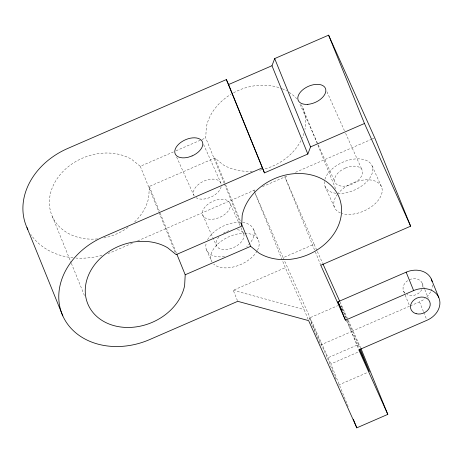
<?xml version="1.0" encoding="UTF-8"?>
<svg xmlns="http://www.w3.org/2000/svg" width="463" height="463" viewBox="0 0 463 463"><rect width="100%" height="100%" fill="white"/><g stroke="black" fill="none" stroke-linecap="round" stroke-linejoin="round"><path stroke-width="0.35" stroke-dasharray="2.31 1.74" d="M252.3 171.183A51.358 41.548 -22.1 0 1 223.357 164.921L214.791 158.022L149.341 186.45L148.762 197.319A51.358 41.548 -22.1 0 1 133.755 222.778M224.214 183.383L205.74 137.887L206.319 127.018A51.358 41.548 -22.1 0 1 231.06 94.238M97.519 238.896A51.358 41.548 -22.1 0 1 52.753 186.612A51.358 41.548 -22.1 0 1 131.729 159.411L140.295 166.31L173.347 151.957M175.992 150.805L205.74 137.887M132.366 243.185L113.869 251.218A69.6 56.307 -22.1 0 1 107.347 253.741M137.65 240.887L255.9 189.523M262.492 186.664L288.206 175.489M295.475 172.329L371.465 139.311M372.125 139.022L374.77 137.87M308.098 319.331L304.145 309.591L285.306 267.678L253.921 190.386L283.119 257.706L314.099 244.25L317.051 250.807M237.467 300.672L233.248 290.284L285.306 267.678M319.609 343.095L309.411 317.983L337.759 305.673M409.576 306.188L351.336 331.485L346.405 320.506M410.241 305.898L419.507 301.876A20.117 16.274 -22.1 0 0 425.075 298.513M320.413 345.08L351.394 331.624L359.068 348.685M335.993 379.162L327.405 358.015L358.391 344.559L346.885 318.966M348.164 406.543L330.866 363.947L358.553 351.921M338.407 385.112L368.073 372.229M233.248 290.284L304.145 309.591M372.125 165.933L381.547 186.878M326.942 91.743L344.426 130.664M345.612 133.303L362.211 170.245M299.966 104.244L334.946 182.092M325.032 186.404L334.454 207.343M317.346 251.467L322.647 263.268M340.039 301.957L347.997 319.667M348.292 320.321L360.671 347.863M346.59 318.307L340.982 305.84L346.029 318.405M283.119 257.706L330.866 363.947M309.411 317.983L327.405 358.015M253.568 229.359L258.504 240.349M203.593 144.537L220.978 183.215M230.03 203.355A14.868 8.733 -24.2 0 1 212.424 219.248A14.868 8.733 -24.2 0 1 206.73 205.225A14.868 8.733 -24.2 0 1 230.03 203.355L240.691 227.073M240.986 227.732L243.654 233.665M176.623 157.032L193.708 195.056M202.759 215.197L216.383 245.506M206.469 249.812L211.412 260.808M314.099 244.25L284.901 176.924L315.066 251.201M422.181 283.107L424.577 289.016M424.849 289.676L428.316 298.218M419.507 301.876L423.506 311.732M423.772 312.392L426.707 319.615M403.586 291.181L404.922 294.462M405.189 295.122L409.726 306.292M302.721 107.798L336.144 190.102M358.391 344.559L360 348.523M346.301 319.065L358.541 349.224M315.338 251.872L320.772 265.258M214.791 158.022L225.388 184.118M225.655 184.789L240.87 222.257M224.486 184.054L240.789 224.202M149.341 186.45L159.938 212.54M160.21 213.211L176.513 253.359M140.295 166.31L158.768 211.811M159.041 212.476L175.338 252.624M52.36 216.534L71.105 262.7M71.377 263.372L84.416 295.487M337.336 194.46A25.679 15.088 -24.2 0 1 371.743 180.159A25.679 15.088 -24.2 0 1 377.166 201.613A25.679 15.088 -24.2 0 1 342.163 213.576M340.45 212.968A25.679 15.088 -24.2 0 1 336.937 195.016M194.257 196.063A14.868 8.733 -24.2 0 1 204.507 180.854A14.868 8.733 -24.2 0 1 221.355 184.911M221.198 186.763A14.868 8.733 -24.2 0 1 210.63 197.232L206.99 198.488A14.868 8.733 -24.2 0 1 196.005 197.707M101.97 255.379A69.6 56.307 -22.1 0 1 75.978 258.07M73.096 257.827A69.6 56.307 -22.1 0 1 30.708 234.33M244.788 233.259A25.679 15.088 -24.2 0 1 257.411 250.408M257.098 250.975A25.679 15.088 -24.2 0 1 235.933 266.289A25.679 15.088 -24.2 0 1 213.68 264.078M211.99 261.983A25.679 15.088 -24.2 0 1 218.362 243.492A25.679 15.088 -24.2 0 1 244.053 233.254M301.176 104.777A51.358 41.548 -22.1 0 1 304.932 129.495M303.913 133.454A51.358 41.548 -22.1 0 1 302.194 138.043M300.973 140.596A51.358 41.548 -22.1 0 1 262.619 169.556M261.936 169.718A51.358 41.548 -22.1 0 1 258.522 170.419M233.514 92.826A51.358 41.548 -22.1 0 1 281.631 88.555M282.291 88.815A51.358 41.548 -22.1 0 1 286.707 90.916M289.12 92.34A51.358 41.548 -22.1 0 1 296.708 98.688M128.101 227.397A51.358 41.548 -22.1 0 1 103.724 237.988M237.334 229.671A14.868 8.733 -24.2 0 1 244.036 235.962L243.469 238.503A14.868 8.733 -24.2 0 1 227.837 249.331A14.868 8.733 -24.2 0 1 215.995 243.208L216.568 240.667A14.868 8.733 -24.2 0 1 220.353 235.534M223.311 233.3A14.868 8.733 -24.2 0 1 226.141 231.755M226.731 231.488A14.868 8.733 -24.2 0 1 230.371 230.233M324.899 179.314A25.679 15.088 -24.2 0 1 355.295 158.954A25.679 15.088 -24.2 0 1 371.338 175.379A25.679 15.088 -24.2 0 1 338.748 193.493M335.941 193.297A25.679 15.088 -24.2 0 1 324.725 179.957M242.653 222.466A25.679 15.088 -24.2 0 1 246.71 246.582M224.514 256.676A25.679 15.088 -24.2 0 1 206.336 242.728M207.569 239.759A25.679 15.088 -24.2 0 1 241.975 222.385M409.518 279.658A10.134 8.201 -22.1 0 1 422.615 287.384M421.834 289.578A10.134 8.201 -22.1 0 1 407.018 294.653M404.772 292.975A10.134 8.201 -22.1 0 1 408.337 280.254M432.442 284.994A20.117 16.274 -22.1 0 1 431.169 290.642M430.596 291.864A20.117 16.274 -22.1 0 1 425.572 298.103M345.288 168.075L341.873 169.88A14.868 8.733 -24.2 0 0 335.49 183.099A14.868 8.733 -24.2 0 0 351.868 184.268L355.283 182.457A14.868 8.733 -24.2 0 0 361.667 169.238A14.868 8.733 -24.2 0 0 345.288 168.075"/><path stroke-width="0.69" d="M176.785 254.025L185.206 274.767L184.627 285.636A51.358 41.548 -22.1 0 1 118.1 326.583A51.358 41.548 -22.1 0 1 91.998 268.511A51.358 41.548 -22.1 0 1 167.589 247.734L176.154 254.633L241.605 226.21L242.184 215.336A51.358 41.548 -22.1 0 1 308.711 174.389A51.358 41.548 -22.1 0 1 334.813 232.467A51.358 41.548 -22.1 0 1 259.216 253.244L250.651 246.345L241.414 223.594M27.849 229.457A69.6 56.307 -22.1 0 1 67.691 148.473L226.355 79.567L264.46 172.878L307.837 154.04L271.978 65.717L274.692 58.575L328.608 35.159L374.77 137.87L410.635 226.193L320.772 265.258L345.462 320.182L413.627 290.579A20.117 16.274 -22.1 0 1 438.75 297.414A20.117 16.274 -22.1 0 1 426.973 320.274L358.808 349.883L387.797 414.385L356.811 427.841L308.624 320.627L237.733 301.32L149.734 339.541A69.6 56.307 -22.1 0 1 62.812 315.888L26.952 227.57M307.837 154.04L310.557 146.898L274.692 58.575M264.46 172.878L228.595 84.555L271.978 65.717M262.22 167.89L103.556 236.796A69.6 56.307 -22.1 0 0 62.812 315.888M310.557 146.898L364.468 123.482L328.608 35.159M185.206 274.767L250.651 246.345M345.462 320.182L337.99 301.783L406.155 272.18A20.117 16.274 -22.1 0 1 432.158 281.718M364.468 123.482L410.635 226.193M322.942 263.922L339.744 301.303M360.966 348.523L387.797 414.385M337.99 301.783L342.053 310.823M359.363 349.339L369.393 371.656L360.266 349.189M226.355 79.567L228.595 84.555M431.279 279.015L438.75 297.414M406.155 272.18L413.627 290.579M353.298 419.189L356.811 427.841M192.07 155.933L188.429 157.189A14.868 8.733 -24.2 0 1 176.224 147.165A14.868 8.733 -24.2 0 1 199.75 139.045A14.868 8.733 -24.2 0 1 192.07 155.933M307.854 104.337A14.868 8.733 -24.2 0 0 325.46 88.445A14.868 8.733 -24.2 0 0 302.16 90.314A14.868 8.733 -24.2 0 0 307.854 104.337M416.156 313.688A10.134 8.201 -22.1 0 0 430.202 303.578A10.134 8.201 -22.1 0 0 414.698 299.358A10.134 8.201 -22.1 0 0 416.156 313.688"/></g></svg>
